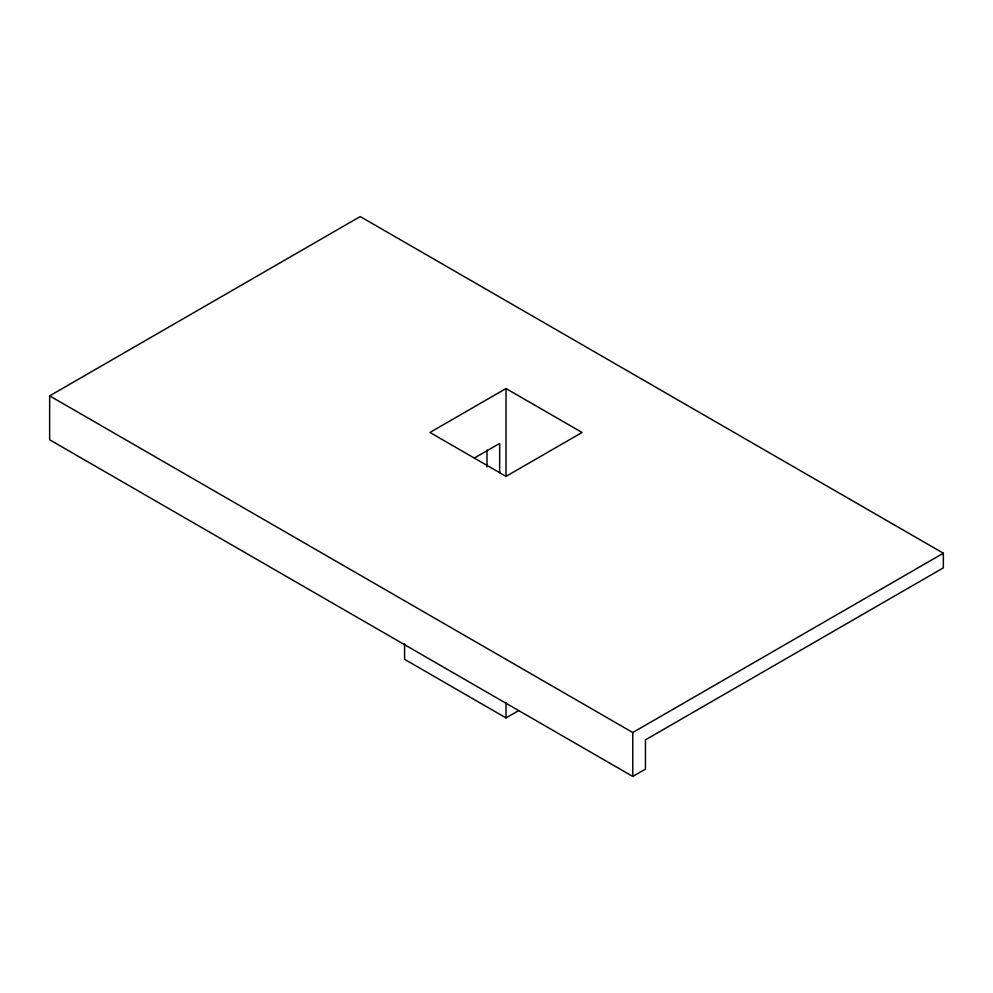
<?xml version="1.0" encoding="UTF-8"?>
<svg xmlns="http://www.w3.org/2000/svg" width="993" height="993" viewBox="0 0 993 993"><rect width="100%" height="100%" fill="white"/><g stroke="black" fill="none" stroke-linecap="round" stroke-linejoin="round"><path stroke-width="1.49" d="M49.65 395.872L360.223 216.561L943.35 553.225L943.35 567.859L645.45 739.847L645.45 769.128L632.777 776.439L49.65 439.775L49.65 395.872L632.777 732.524L943.35 553.225M506.008 388.548L429.944 432.464L506.008 476.367L582.072 432.464L506.008 388.548L506.008 476.528M474.58 457.922L499.665 443.437L499.665 472.718M404.598 643.849L404.598 659.34L506.008 717.902L518.681 710.578M632.777 732.524L632.777 776.439M506.008 702.399L506.008 717.902M486.992 449.99L486.992 466.933"/></g></svg>
